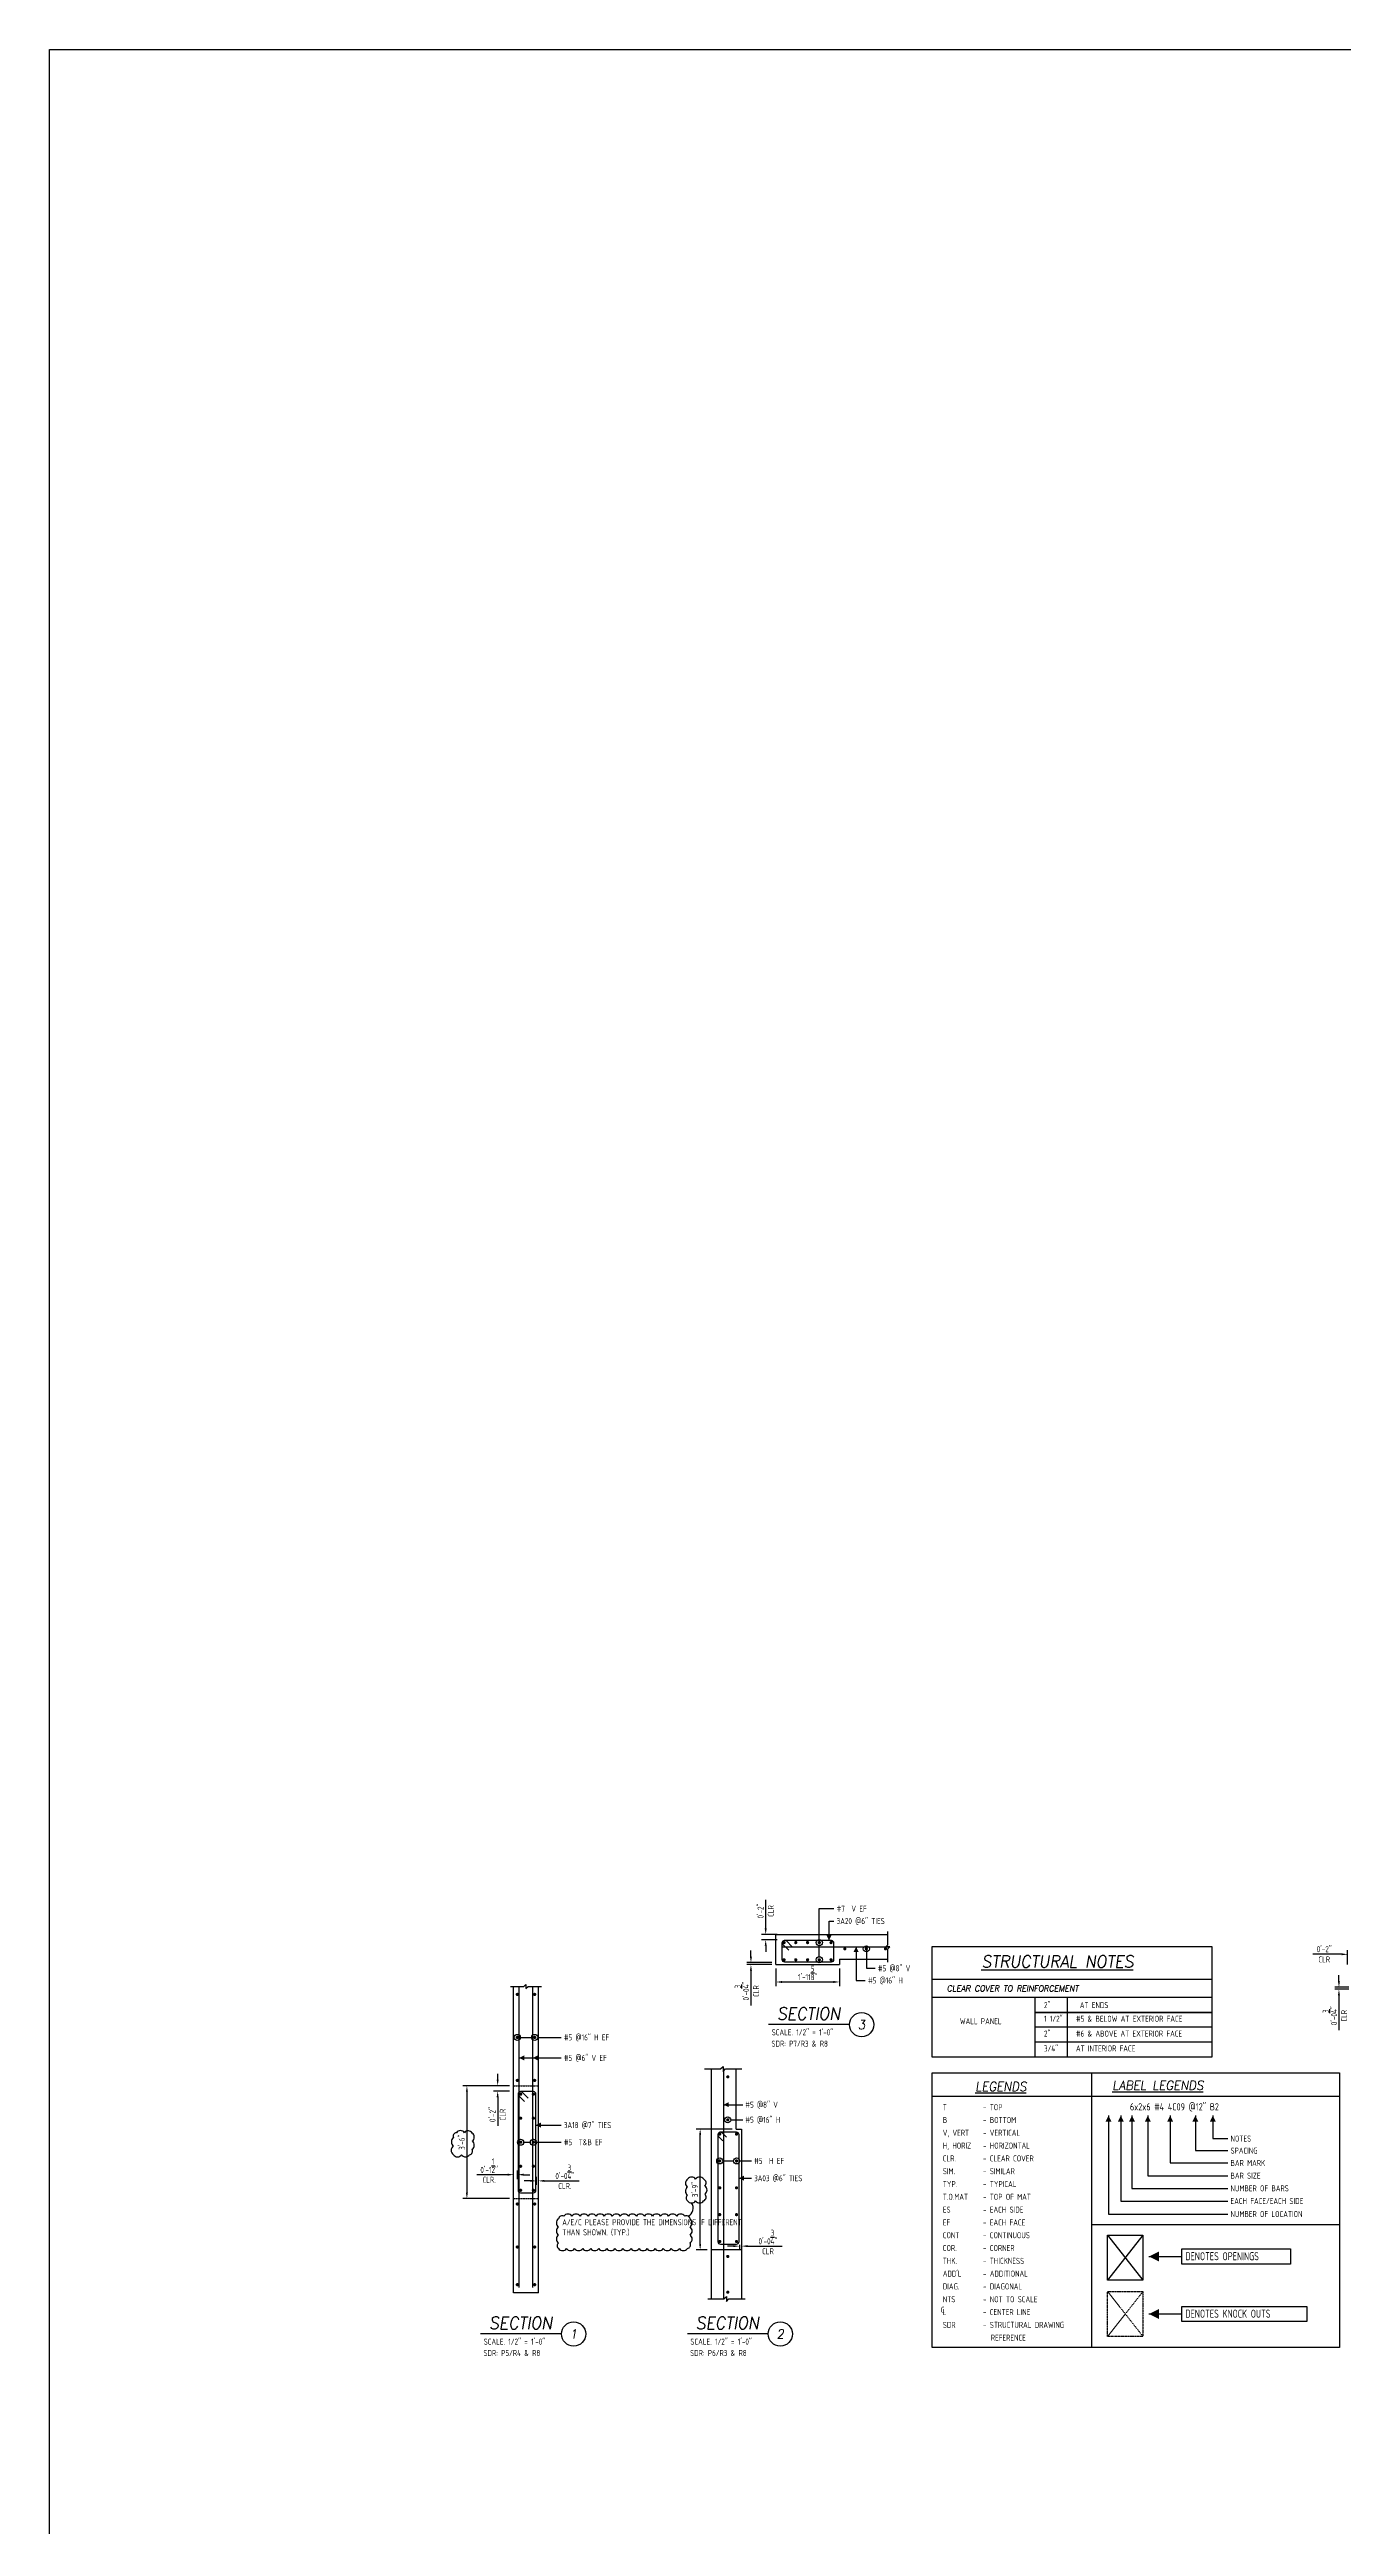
# Model space of a CAD drawing. Header units: inches. Extents: x -10781 to 50822, y -3854 to 38989.
# Drawn here: x -1828 to -1346, y 297 to 1219 of the extents above; entities that cross this region are included whole.
import ezdxf
from ezdxf.enums import TextEntityAlignment as Align

# ---------------------------------------------------------------- set-up
doc = ezdxf.new("R2010")
doc.units = ezdxf.units.IN
doc.header["$LTSCALE"] = 0.025
doc.header["$MEASUREMENT"] = 0
doc.linetypes.add('HIDDEN', pattern=[6, 3, -3])
doc.layers.get('0').update_dxf_attribs({"linetype": 'CONTINUOUS'})
doc.layers.get('Defpoints').update_dxf_attribs({"linetype": 'CONTINUOUS'})
for name, color, linetype in [('0-25', 7, 'CONTINUOUS'), ('0-25TEXT', 7, 'CONTINUOUS'), ('0-35', 3, 'CONTINUOUS'), ('0-35TEXT', 3, 'CONTINUOUS'), ('0-50', 10, 'CONTINUOUS'), ('5', 4, 'CONTINUOUS'), ('BAR-LBL', 2, 'CONTINUOUS'), ('DETAIL', 83, 'CONTINUOUS'), ('hidden', 7, 'HIDDEN'), ('REBARS', 4, 'CONTINUOUS')]:
    doc.layers.add(name, color=color, linetype=linetype)
doc.styles.add('AR', font='ARCHQUIK.shx', dxfattribs={"width": 0.8})
doc.styles.add('ROMANT', font='romant')
doc.dimstyles.new('CADS_DIM_48', dxfattribs={"dimscale": 48, "dimtxt": 0.09375, "dimasz": 0.09375, "dimexe": 0.0625, "dimexo": 0.0625, "dimgap": 0.09375, "dimtad": 0, "dimtih": 1, "dimtoh": 1, "dimzin": 1, "dimdsep": 46, "dimlunit": 4, "dimtxsty": 'AR', "dimblk": 'CLOSED', "dimcen": 0.1875, "dimadec": 0, "dimazin": 0, "dimtfac": 1, "dimtofl": 0, "dimtmove": 0, "dimatfit": 1, "dimldrblk": 'DOTBLANK', "dimfxl": 1, "dimtzin": 0, "dimarcsym": 0})

# ---------------------------------------------------------------- blocks, each defined once
blk = doc.blocks.new('*U672', base_point=(-1646.52, 421.29))
at = {"layer": 'REBARS', "color": 0}
blk.add_lwpolyline([(-1649.61, 456.71), (-1651.73, 458.83, 0.668179), (-1653.33, 458.16), (-1653.33, 422.41, 0.414213), (-1652.39, 421.48), (-1647.64, 421.48, 0.414214), (-1646.71, 422.41), (-1646.71, 458.16, 0.414213), (-1647.64, 459.1), (-1652.39, 459.1, 0.668179), (-1653.06, 457.5), (-1650.94, 455.38)], format="xyb", dxfattribs=at)
blk = doc.blocks.new('*D73')
at = {"layer": 'Defpoints', "color": 0, "transparency": 16777216}
for p in [(-1655.02, 428.21), (-1655.02, 425.1), (-1653.52, 425.1)]:
    blk.add_point(p, dxfattribs=at)
at = {"layer": 'DETAIL', "color": 0, "lineweight": -2, "transparency": 16777216}
for p, q in [((-1657.27, 428.21), (-1668.72, 428.21)), ((-1655.02, 426.6), (-1655.02, 429.71)), ((-1653.52, 426.6), (-1653.52, 429.71)), ((-1651.27, 428.21), (-1649.02, 428.21))]:
    blk.add_line(p, q, dxfattribs=at)
at = {"layer": 'DETAIL', "color": 0, "transparency": 16777216}
for points in [[(-1657.27, 428.59), (-1657.27, 427.84), (-1655.02, 428.21)], [(-1651.27, 428.59), (-1651.27, 427.84), (-1653.52, 428.21)]]:
    blk.add_solid(points, dxfattribs=at)
at = {"layer": 'DETAIL', "color": 0, "transparency": 16777216, "char_height": 2.25, "attachment_point": 5, "style": 'AR'}
for s, insert in [('0\'-1{\\H1.000000x;\\S1/2;}"', (-1664.12, 431.55)), ('CLR.', (-1664.12, 426.3))]:
    blk.add_mtext(s, dxfattribs=dict(at, insert=insert))
blk = doc.blocks.new('_DotBlank')
at = {"layer": '0-35', "color": 0, "lineweight": -2}
blk.add_line((-0.5, 0), (-1, 0), dxfattribs=at)
blk.add_circle((0, 0), 0.5, dxfattribs=at)
blk = doc.blocks.new('*D74')
at = {"layer": 'Defpoints', "color": 0, "transparency": 16777216}
for p in [(-1645.77, 425.9), (-1646.52, 422.9), (-1645.77, 422.9)]:
    blk.add_point(p, dxfattribs=at)
at = {"layer": 'DETAIL', "color": 0, "lineweight": -2, "transparency": 16777216}
for p, q in [((-1648.77, 425.9), (-1651.02, 425.9)), ((-1646.52, 424.4), (-1646.52, 427.4)), ((-1645.77, 424.4), (-1645.77, 427.4)), ((-1643.52, 425.9), (-1630.58, 425.9))]:
    blk.add_line(p, q, dxfattribs=at)
at = {"layer": 'DETAIL', "color": 0, "transparency": 16777216}
for points in [[(-1648.77, 426.27), (-1648.77, 425.52), (-1646.52, 425.9)], [(-1643.52, 426.27), (-1643.52, 425.52), (-1645.77, 425.9)]]:
    blk.add_solid(points, dxfattribs=at)
at = {"layer": 'DETAIL', "color": 0, "transparency": 16777216, "char_height": 2.25, "attachment_point": 5, "style": 'AR'}
for s, insert in [('0\'-0{\\H1.000000x;\\S3/4;}"', (-1635.93, 429.27)), ('CLR.', (-1635.93, 423.98))]:
    blk.add_mtext(s, dxfattribs=dict(at, insert=insert))
blk = doc.blocks.new('leadrblk')
blk.add_lwpolyline([(0, 0, 0, 1, 0), (1, 0, 1, 1, 0)], format="xyseb")
blk = doc.blocks.new('SECT1')
at = {"color": 7, "linetype": 'Continuous'}
blk.add_line((0.627, 0), (-0.627, 0), dxfattribs=at)
blk.add_circle((0.815, 0), 0.188, dxfattribs=at)
at = {"color": 7, "linetype": 'Continuous', "style": 'ROMANT', "oblique": 9, "width": 0.95}
blk.add_text('SECTION', height=0.1875, dxfattribs=at).set_placement((-0.006, 0.077), align=Align.CENTER)
blk.add_attdef('SECT1', text='', height=0.141, dxfattribs=at).set_placement((0.815, 0), align=Align.MIDDLE)
blk = doc.blocks.new('*U976', base_point=(-1570.88, 402.19))
at = {"layer": 'REBARS', "color": 0}
blk.add_lwpolyline([(-1575.75, 442.14), (-1577.34, 443.73, 0.668179), (-1578.94, 443.07), (-1578.94, 403.32, 0.414213), (-1578, 402.38), (-1572, 402.38, 0.414214), (-1571.06, 403.32), (-1571.06, 443.07, 0.414213), (-1572, 444.01), (-1578, 444.01, 0.668179), (-1578.66, 442.41), (-1577.07, 440.81)], format="xyb", dxfattribs=at)
blk = doc.blocks.new('*U979', base_point=(-1535.66, 507.12))
at = {"layer": 'REBARS', "color": 0}
blk.add_lwpolyline([(-1552.57, 511.71), (-1554.7, 513.83, -0.668178), (-1554.03, 515.43), (-1536.78, 515.43, -0.414214), (-1535.85, 514.5), (-1535.85, 508.25, -0.414213), (-1536.78, 507.31), (-1554.03, 507.31, -0.414214), (-1554.97, 508.25), (-1554.97, 514.5, -0.668179), (-1553.37, 515.16), (-1551.25, 513.04)], format="xyb", dxfattribs=at)
blk = doc.blocks.new('*D75')
at = {"layer": 'Defpoints', "color": 0, "transparency": 16777216}
for p in [(-1570.88, 403.62), (-1570.13, 403.62), (-1570.13, 401.62)]:
    blk.add_point(p, dxfattribs=at)
at = {"layer": 'DETAIL', "color": 0, "lineweight": -2, "transparency": 16777216}
for p, q in [((-1573.13, 401.62), (-1575.38, 401.62)), ((-1570.88, 402.12), (-1570.88, 400.12)), ((-1570.13, 402.12), (-1570.13, 400.12)), ((-1567.88, 401.62), (-1554.94, 401.62))]:
    blk.add_line(p, q, dxfattribs=at)
at = {"layer": 'DETAIL', "color": 0, "transparency": 16777216}
for points in [[(-1573.13, 402), (-1573.13, 401.25), (-1570.88, 401.62)], [(-1567.88, 402), (-1567.88, 401.25), (-1570.13, 401.62)]]:
    blk.add_solid(points, dxfattribs=at)
at = {"layer": 'DETAIL', "color": 0, "transparency": 16777216, "char_height": 2.25, "attachment_point": 5, "style": 'AR'}
for s, insert in [('0\'-0{\\H1.000000x;\\S3/4;}"', (-1560.28, 405)), ('CLR', (-1560.28, 399.71))]:
    blk.add_mtext(s, dxfattribs=dict(at, insert=insert))
blk = doc.blocks.new('*D76')
at = {"layer": 'Defpoints', "color": 0, "transparency": 16777216}
for p in [(-1561.14, 517.62), (-1555.31, 517.62), (-1555.31, 515.62)]:
    blk.add_point(p, dxfattribs=at)
at = {"layer": 'DETAIL', "color": 0, "lineweight": -2, "transparency": 16777216}
for p, q in [((-1561.14, 519.87), (-1561.14, 530.51)), ((-1556.81, 517.62), (-1562.64, 517.62)), ((-1556.81, 515.62), (-1562.64, 515.62)), ((-1561.14, 513.37), (-1561.14, 511.12))]:
    blk.add_line(p, q, dxfattribs=at)
at = {"layer": 'DETAIL', "color": 0, "transparency": 16777216}
for points in [[(-1561.51, 519.87), (-1560.76, 519.87), (-1561.14, 517.62)], [(-1561.51, 513.37), (-1560.76, 513.37), (-1561.14, 515.62)]]:
    blk.add_solid(points, dxfattribs=at)
at = {"layer": 'DETAIL', "color": 0, "transparency": 16777216, "char_height": 2.25, "attachment_point": 5, "rotation": 90, "style": 'AR'}
for s, insert in [('0\'-2"', (-1563.05, 526.32)), ('CLR', (-1559.22, 526.32))]:
    blk.add_mtext(s, dxfattribs=dict(at, insert=insert))
blk = doc.blocks.new('*D404')
at = {"layer": 'Defpoints', "color": 0, "transparency": 16777216}
for p in [(-1557.31, 506.37), (-1533.66, 506.37), (-1533.66, 499.91)]:
    blk.add_point(p, dxfattribs=at)
at = {"layer": 'DETAIL', "color": 0, "lineweight": -2, "transparency": 16777216}
for p, q in [((-1557.31, 504.87), (-1557.31, 498.41)), ((-1555.06, 499.91), (-1535.91, 499.91)), ((-1533.66, 504.87), (-1533.66, 498.41))]:
    blk.add_line(p, q, dxfattribs=at)
at = {"layer": 'DETAIL', "color": 0, "transparency": 16777216}
for points in [[(-1555.06, 500.28), (-1555.06, 499.53), (-1557.31, 499.91)], [(-1535.91, 500.28), (-1535.91, 499.53), (-1533.66, 499.91)]]:
    blk.add_solid(points, dxfattribs=at)
at = {"layer": 'DETAIL', "color": 0, "transparency": 16777216, "insert": (-1545.48, 503.28), "char_height": 2.25, "attachment_point": 5, "style": 'AR'}
blk.add_mtext('1\'-11{\\H1.000000x;\\S5/8;}"', dxfattribs=at)
blk = doc.blocks.new('*D405')
at = {"layer": 'Defpoints', "color": 0, "transparency": 16777216}
for p in [(-1557.31, 507.12), (-1566.63, 506.37), (-1557.31, 506.37)]:
    blk.add_point(p, dxfattribs=at)
at = {"layer": 'DETAIL', "color": 0, "lineweight": -2, "transparency": 16777216}
for p, q in [((-1558.81, 507.12), (-1568.13, 507.12)), ((-1566.63, 509.37), (-1566.63, 511.62)), ((-1558.81, 506.37), (-1568.13, 506.37)), ((-1566.63, 504.12), (-1566.63, 491.18))]:
    blk.add_line(p, q, dxfattribs=at)
at = {"layer": 'DETAIL', "color": 0, "transparency": 16777216}
for points in [[(-1567, 509.37), (-1566.25, 509.37), (-1566.63, 507.12)], [(-1567, 504.12), (-1566.25, 504.12), (-1566.63, 506.37)]]:
    blk.add_solid(points, dxfattribs=at)
at = {"layer": 'DETAIL', "color": 0, "transparency": 16777216, "char_height": 2.25, "attachment_point": 5, "rotation": 90, "style": 'AR'}
for s, insert in [('0\'-0{\\H1.000000x;\\S3/4;}"', (-1570, 496.53)), ('CLR', (-1564.71, 496.53))]:
    blk.add_mtext(s, dxfattribs=dict(at, insert=insert))
blk = doc.blocks.new('*D414')
at = {"layer": 'Defpoints', "color": 0, "transparency": 16777216}
for p in [(-1342.46, 497.95), (-1347.67, 497.2), (-1342.46, 497.2)]:
    blk.add_point(p, dxfattribs=at)
at = {"layer": 'DETAIL', "color": 0, "lineweight": -2, "transparency": 16777216}
for p, q in [((-1343.96, 497.95), (-1349.17, 497.95)), ((-1347.67, 500.2), (-1347.67, 502.45)), ((-1343.96, 497.2), (-1349.17, 497.2)), ((-1347.67, 494.95), (-1347.67, 482.01))]:
    blk.add_line(p, q, dxfattribs=at)
at = {"layer": 'DETAIL', "color": 0, "transparency": 16777216}
for points in [[(-1348.04, 500.2), (-1347.29, 500.2), (-1347.67, 497.95)], [(-1348.04, 494.95), (-1347.29, 494.95), (-1347.67, 497.2)]]:
    blk.add_solid(points, dxfattribs=at)
at = {"layer": 'DETAIL', "color": 0, "transparency": 16777216, "char_height": 2.25, "attachment_point": 5, "rotation": 90, "style": 'AR'}
for s, insert in [('0\'-0{\\H1.000000x;\\S3/4;}"', (-1351.04, 487.35)), ('CLR', (-1345.76, 487.35))]:
    blk.add_mtext(s, dxfattribs=dict(at, insert=insert))
blk = doc.blocks.new('*D415')
at = {"layer": 'Defpoints', "color": 0, "transparency": 16777216}
for p in [(-1344.46, 510.2), (-1344.46, 504.95), (-1342.46, 504.95)]:
    blk.add_point(p, dxfattribs=at)
at = {"layer": 'DETAIL', "color": 0, "lineweight": -2, "transparency": 16777216}
for p, q in [((-1346.71, 510.2), (-1357.35, 510.2)), ((-1344.46, 506.45), (-1344.46, 511.7)), ((-1342.46, 506.45), (-1342.46, 511.7)), ((-1340.21, 510.2), (-1337.96, 510.2))]:
    blk.add_line(p, q, dxfattribs=at)
at = {"layer": 'DETAIL', "color": 0, "transparency": 16777216}
for points in [[(-1346.71, 510.58), (-1346.71, 509.83), (-1344.46, 510.2)], [(-1340.21, 510.58), (-1340.21, 509.83), (-1342.46, 510.2)]]:
    blk.add_solid(points, dxfattribs=at)
at = {"layer": 'DETAIL', "color": 0, "transparency": 16777216, "char_height": 2.25, "attachment_point": 5, "style": 'AR'}
for s, insert in [('0\'-2"', (-1353.15, 512.12)), ('CLR', (-1353.15, 508.29))]:
    blk.add_mtext(s, dxfattribs=dict(at, insert=insert))
blk = doc.blocks.new('A$C2A293661')
at = {"layer": '0-35TEXT', "style": 'AR', "width": 0.8}
for s, p in [('C', (-0.72, 0.84)), ('L', (0, 0))]:
    blk.add_text(s, height=2.25, dxfattribs=at).set_placement(p)
blk = doc.blocks.new('*D651')
at = {"layer": 'Defpoints', "color": 0, "transparency": 16777216}
for p in [(-1655.02, 461.29), (-1660.94, 459.29), (-1655.02, 459.29)]:
    blk.add_point(p, dxfattribs=at)
at = {"layer": 'DETAIL', "color": 0, "lineweight": -2, "transparency": 16777216}
for p, q in [((-1656.52, 461.29), (-1662.44, 461.29)), ((-1660.94, 463.54), (-1660.94, 465.79)), ((-1656.52, 459.29), (-1662.44, 459.29)), ((-1660.94, 457.04), (-1660.94, 446.4))]:
    blk.add_line(p, q, dxfattribs=at)
at = {"layer": 'DETAIL', "color": 0, "transparency": 16777216}
for points in [[(-1661.32, 463.54), (-1660.57, 463.54), (-1660.94, 461.29)], [(-1661.32, 457.04), (-1660.57, 457.04), (-1660.94, 459.29)]]:
    blk.add_solid(points, dxfattribs=at)
at = {"layer": 'DETAIL', "color": 0, "transparency": 16777216, "char_height": 2.25, "attachment_point": 5, "rotation": 90, "style": 'AR'}
for s, insert in [('0\'-2"', (-1662.86, 450.59)), ('CLR', (-1659.03, 450.59))]:
    blk.add_mtext(s, dxfattribs=dict(at, insert=insert))
blk = doc.blocks.new('*D977')
at = {"layer": 'Defpoints', "color": 0, "transparency": 16777216}
for p in [(-1585.53, 445.19), (-1572.13, 445.19), (-1581.38, 400.19)]:
    blk.add_point(p, dxfattribs=at)
at = {"layer": 'DETAIL', "color": 0, "lineweight": -2, "transparency": 16777216}
for p, q in [((-1573.63, 445.19), (-1587.03, 445.19)), ((-1585.53, 402.44), (-1585.53, 442.94)), ((-1582.88, 400.19), (-1587.03, 400.19))]:
    blk.add_line(p, q, dxfattribs=at)
at = {"layer": 'DETAIL', "color": 0, "transparency": 16777216}
for points in [[(-1585.91, 442.94), (-1585.16, 442.94), (-1585.53, 445.19)], [(-1585.91, 402.44), (-1585.16, 402.44), (-1585.53, 400.19)]]:
    blk.add_solid(points, dxfattribs=at)
at = {"layer": 'DETAIL', "color": 0, "transparency": 16777216, "insert": (-1587.45, 422.69), "char_height": 2.25, "attachment_point": 5, "rotation": 90, "style": 'AR'}
blk.add_mtext('3\'-9"', dxfattribs=at)
blk = doc.blocks.new('*D978')
at = {"layer": 'Defpoints', "color": 0, "transparency": 16777216}
for p in [(-1655.02, 461.29), (-1672.4, 419.29), (-1655.02, 419.29)]:
    blk.add_point(p, dxfattribs=at)
at = {"layer": 'DETAIL', "color": 0, "lineweight": -2, "transparency": 16777216}
for p, q in [((-1656.52, 461.29), (-1673.9, 461.29)), ((-1672.4, 459.04), (-1672.4, 421.54)), ((-1656.52, 419.29), (-1673.9, 419.29))]:
    blk.add_line(p, q, dxfattribs=at)
at = {"layer": 'DETAIL', "color": 0, "transparency": 16777216}
for points in [[(-1672.77, 459.04), (-1672.02, 459.04), (-1672.4, 461.29)], [(-1672.77, 421.54), (-1672.02, 421.54), (-1672.4, 419.29)]]:
    blk.add_solid(points, dxfattribs=at)
at = {"layer": 'DETAIL', "color": 0, "transparency": 16777216, "insert": (-1674.31, 440.29), "char_height": 2.25, "attachment_point": 5, "rotation": 90, "style": 'AR'}
blk.add_mtext('3\'-6"', dxfattribs=at)

msp = doc.modelspace()

# ---------------------------------------------------------------- linework, layer by layer
at = {"layer": '0-25'}
for points in [[(-1420.68279, 405.71958), (-1433.82167, 388.92323)], [(-1433.82167, 405.71958), (-1420.68279, 388.92323)]]:
    msp.add_lwpolyline(points, dxfattribs=at)
at = {"layer": '0-25TEXT'}
for points in [[(-1537.55954, 515.43361), (-1537.55954, 522.58821), (-1535.71405, 522.58821)], [(-1527.49238, 512.9961), (-1527.49239, 500.47687), (-1524.03502, 500.47687)], [(-1652.50283, 479.28841), (-1648.28605, 479.28841)], [(-1646.03605, 479.28841), (-1637.30636, 479.28841)], [(-1652.93062, 471.64559), (-1637.30636, 471.64559)], [(-1576.75022, 454.25102), (-1569.69405, 454.25102)], [(-1646.70693, 446.66032), (-1637.30636, 446.66032)], [(-1433.46129, 450.17441), (-1433.46129, 413.56547), (-1389.03726, 413.56547)], [(-1428.91068, 450.17441), (-1428.91068, 418.40345), (-1389.03726, 418.40345)], [(-1424.74727, 450.17441), (-1424.74727, 423.12216), (-1389.03726, 423.12216)], [(-1418.84114, 450.17441), (-1418.84114, 427.84086), (-1389.03726, 427.84086)], [(-1410.51431, 450.17441), (-1410.51431, 432.55957), (-1389.03726, 432.55957)], [(-1401.12253, 450.17441), (-1401.12253, 437.15904), (-1389.03726, 437.15904)], [(-1394.63546, 450.17441), (-1394.63546, 441.63924), (-1389.03726, 441.63924)], [(-1651.26943, 440.28841), (-1648.76943, 440.28841)], [(-1646.51943, 440.28841), (-1637.30636, 440.28841)], [(-1571.06271, 426.89617), (-1566.43541, 426.89617)], [(-1418.42391, 397.74725), (-1406.12332, 397.74725)], [(-1418.42391, 376.37032), (-1406.12332, 376.37032)], [(-1418.42391, 376.37032), (-1406.12332, 376.37032)]]:
    msp.add_lwpolyline(points, dxfattribs=at)
at = {"layer": '0-35', "color": 0, "lineweight": -2}
for p, q in [((-1541.1655, 515.6948), (-1541.1655, 527.28072)), ((-1541.1655, 527.28072), (-1535.71405, 527.28072)), ((-1541.1655, 509.29742), (-1541.1655, 513.4448)), ((-1574.13385, 448.61199), (-1569.69405, 448.61199)), ((-1577.1252, 433.32459), (-1573.12521, 433.32459)), ((-1570.87521, 433.32459), (-1566.43541, 433.32459))]:
    msp.add_line(p, q, dxfattribs=at)
at = {"layer": '0-35'}
for p, q in [((-1557.31141, 506.37111), (-1557.31141, 517.62111)), ((-1557.31141, 517.62111), (-1515.65829, 517.62111)), ((-1533.65829, 508.37111), (-1533.65829, 506.37111)), ((-1533.65829, 508.37111), (-1515.65829, 508.37111)), ((-1655.01944, 384.28841), (-1655.01944, 498.25588)), ((-1645.76944, 384.28841), (-1645.76944, 498.25588)), ((-1557.31141, 506.37111), (-1533.65829, 506.37111)), ((-1581.37522, 381.97664), (-1581.37522, 467.57945)), ((-1572.12522, 445.19334), (-1572.12522, 467.57945)), ((-1572.12522, 445.19334), (-1570.12522, 445.19334)), ((-1570.12522, 445.19334), (-1570.12522, 381.97664)), ((-1570.12522, 400.19334), (-1581.37522, 400.19334)), ((-1645.76944, 384.28841), (-1655.01944, 384.28841))]:
    msp.add_line(p, q, dxfattribs=at)
for points in [[(-1515.65829, 507.28098), (-1515.65829, 512.22527), (-1514.88746, 512.99611), (-1516.42912, 512.99611), (-1515.65829, 513.76694), (-1515.65829, 518.71123)], [(-1656.10956, 498.25588), (-1651.16527, 498.25588), (-1650.39444, 499.02671), (-1650.39444, 497.48504), (-1649.62361, 498.25588), (-1644.67931, 498.25588)], [(-1583.95389, 467.57945), (-1577.94057, 467.57945), (-1577.00307, 468.51695), (-1577.00307, 466.64195), (-1576.06557, 467.57945), (-1570.05224, 467.57945)], [(-1582.70105, 381.97664), (-1576.68772, 381.97664), (-1575.75022, 382.91414), (-1575.75022, 381.03914), (-1574.81272, 381.97664), (-1568.7994, 381.97664)]]:
    msp.add_lwpolyline(points, dxfattribs=at)
at = {"layer": '0-35', "color": 1, "elevation": 0}
for points in [[(-1499.15557, 471.98807), (-1499.15557, 513.17157), (-1395.03814, 513.17157), (-1395.03814, 471.98807)], [(-1460.89159, 488.5651), (-1395.03814, 488.5651)], [(-1395.03814, 488.5651), (-1460.89159, 488.5651)], [(-1395.03814, 483.03943), (-1460.89159, 483.03943)], [(-1395.03814, 471.98807), (-1499.15557, 471.98807)], [(-1395.03814, 477.51375), (-1460.89159, 477.51375)]]:
    msp.add_lwpolyline(points, dxfattribs=at)
at = {"layer": '0-35', "elevation": 0}
msp.add_lwpolyline([(-1433.82167, 405.71958), (-1420.68279, 405.71958), (-1420.68279, 388.92323), (-1433.82167, 388.92323)], close=True, dxfattribs=at)
at = {"layer": '0-35', "color": 0, "lineweight": -2}
for centre in [(-1541.1655, 508.17242), (-1541.16549, 514.5698), (-1653.62783, 479.28841), (-1647.16105, 479.28841), (-1575.25885, 448.61199), (-1652.39443, 440.28841), (-1647.64443, 440.28841), (-1578.2502, 433.32459), (-1572.00021, 433.32459)]:
    msp.add_circle(centre, 1.125, dxfattribs=at)
at = {"layer": '0-50'}
for p, q in [((-1395.03814, 500.87117, 0), (-1499.15557, 500.87117, 0)), ((-1395.03814, 494.09078, 0), (-1499.15557, 494.09078, 0)), ((-1460.89159, 494.09078, 0), (-1460.89159, 471.98807, 0)), ((-1448.8409, 494.09078, 0), (-1448.8409, 471.98807, 0)), ((-1439.83581, 466.12321, 0), (-1439.83581, 363.96491, 0)), ((-1347.49024, 457.33174, 0), (-1499.15557, 457.33174, 0)), ((-1347.49024, 409.5194, 0), (-1439.83581, 409.5194, 0)), ((-1347.49024, 363.96491, 0), (-1499.15557, 363.96491, 0))]:
    msp.add_line(p, q, dxfattribs=at)
at = {"layer": '0-50', "elevation": 0}
for points in [[(-1499.15557, 363.96491), (-1499.15557, 466.12321), (-1347.49024, 466.12321), (-1347.49024, 363.96491)], [(-1406.12332, 400.58407), (-1365.72864, 400.58407), (-1365.72864, 394.91043), (-1406.12332, 394.91043)], [(-1406.12332, 379.20715), (-1359.63217, 379.20715), (-1359.63217, 373.5335), (-1406.12332, 373.5335)]]:
    msp.add_lwpolyline(points, close=True, dxfattribs=at)
at = {"layer": '5', "const_width": 0.6}
for points in [[(-1554.60509, 508.17242, 1), (-1554.00509, 508.17242, 1)], [(-1554.60508, 514.5698, -1), (-1554.00508, 514.5698, -1)], [(-1550.22523, 508.17242, 1), (-1549.62523, 508.17242, 1)], [(-1550.22522, 514.5698, -1), (-1549.62522, 514.5698, -1)], [(-1545.84536, 514.5698, -1), (-1545.24536, 514.5698, -1)], [(-1545.84536, 508.17242, 1), (-1545.24536, 508.17242, 1)], [(-1541.4655, 508.17242, 1), (-1540.8655, 508.17242, 1)], [(-1541.46549, 514.5698, -1), (-1540.86549, 514.5698, -1)], [(-1537.08563, 514.5698, -1), (-1536.48563, 514.5698, -1)], [(-1537.08563, 508.17242, 1), (-1536.48563, 508.17242, 1)], [(-1531.95829, 512.24213, -1), (-1531.35829, 512.24213, -1)], [(-1523.95829, 512.24213, -1), (-1523.35829, 512.24213, -1)], [(-1516.80093, 512.24213, -1), (-1516.20093, 512.24213, -1)], [(-1653.32783, 495.28841, -1), (-1653.92783, 495.28841, -1)], [(-1647.46105, 495.28841, 1), (-1646.86105, 495.28841, 1)], [(-1653.32783, 479.28841, -1), (-1653.92783, 479.28841, -1)], [(-1647.46105, 479.28841, 1), (-1646.86105, 479.28841, 1)], [(-1653.32783, 463.28841, -1), (-1653.92783, 463.28841, -1)], [(-1647.46105, 463.28841, 1), (-1646.86105, 463.28841, 1)], [(-1574.95885, 464.61199, -1), (-1575.55885, 464.61199, -1)], [(-1652.69442, 458.16341, 1), (-1652.09442, 458.16341, 1)], [(-1647.34442, 458.16341, -1), (-1647.94442, 458.16341, -1)], [(-1652.69443, 449.22591, 1), (-1652.09443, 449.22591, 1)], [(-1647.34443, 449.22591, -1), (-1647.94443, 449.22591, -1)], [(-1578.5502, 443.31834, 1), (-1577.9502, 443.31834, 1)], [(-1574.95885, 448.61199, -1), (-1575.55885, 448.61199, -1)], [(-1571.70021, 443.31834, -1), (-1572.30021, 443.31834, -1)], [(-1652.69443, 440.28841, 1), (-1652.09443, 440.28841, 1)], [(-1647.34443, 440.28841, -1), (-1647.94443, 440.28841, -1)], [(-1578.5502, 433.32459, 1), (-1577.9502, 433.32459, 1)], [(-1571.70021, 433.32459, -1), (-1572.30021, 433.32459, -1)], [(-1652.69443, 431.35091, 1), (-1652.09443, 431.35091, 1)], [(-1647.34443, 431.35091, -1), (-1647.94443, 431.35091, -1)], [(-1653.32784, 417.28841, -1), (-1653.92784, 417.28841, -1)], [(-1652.69444, 422.41341, 1), (-1652.09444, 422.41341, 1)], [(-1647.34444, 422.41341, -1), (-1647.94444, 422.41341, -1)], [(-1647.46104, 417.28841, 1), (-1646.86104, 417.28841, 1)], [(-1578.5502, 423.33084, 1), (-1577.9502, 423.33084, 1)], [(-1571.70021, 423.33084, -1), (-1572.30021, 423.33084, -1)], [(-1578.5502, 413.33709, 1), (-1577.9502, 413.33709, 1)], [(-1571.70021, 413.33709, -1), (-1572.30021, 413.33709, -1)], [(-1653.32784, 401.28841, -1), (-1653.92784, 401.28841, -1)], [(-1647.46104, 401.28841, 1), (-1646.86104, 401.28841, 1)], [(-1578.5502, 403.34335, 1), (-1577.9502, 403.34335, 1)], [(-1574.95885, 397.7747, 1), (-1575.55885, 397.7747, 1)], [(-1571.70021, 403.34335, -1), (-1572.30021, 403.34335, -1)], [(-1653.32784, 387.28841, -1), (-1653.92784, 387.28841, -1)], [(-1647.46104, 387.28841, 1), (-1646.86104, 387.28841, 1)], [(-1574.95885, 384.49092, 1), (-1575.55885, 384.49092, 1)]]:
    msp.add_lwpolyline(points, format="xyb", close=True, dxfattribs=at)
at = {"layer": 'BAR-LBL'}
msp.add_lwpolyline([(-1827.83028, 1218.9583), (2524.72777, 1218.9583), (2524.72777, -1266.46422), (-1827.83028, -1266.46422)], close=True, dxfattribs=at)
at = {"layer": 'DETAIL'}
for points in [[(-1677.40328, 435.63093, 0.52056705), (-1674.40328, 435.63093, 0.52056705), (-1671.40328, 435.63093, 0.52056705), (-1670.45055, 437.6782, 0.52056705), (-1670.45055, 440.6782, 0.52056705), (-1670.45055, 443.6782, 0.52056705), (-1673.30143, 443.82732, 0.52056705), (-1676.30143, 443.82732, 0.52056705), (-1677.40328, 441.92917, 0.52056705), (-1677.40328, 438.92917, 0.52056705)], [(-1590.23771, 418.46614, 0.52056705), (-1587.23771, 418.46614, 0.52056705), (-1584.23771, 418.46614, 0.52056705), (-1583.7621, 420.99053, 0.52056705), (-1583.7621, 423.99053, 0.52056705), (-1584.21825, 426.53438, 0.52056705), (-1587.21825, 426.53438, 0.52056705), (-1590.21825, 426.53438, 0.52056705), (-1590.23771, 423.55384, 0.52056705), (-1590.23771, 420.55384, 0.52056705)], [(-1638.2874, 400.72899, 0.52056705), (-1635.2874, 400.72899, 0.52056705), (-1632.2874, 400.72899, 0.52056705), (-1629.2874, 400.72899, 0.52056705), (-1626.2874, 400.72899, 0.52056705), (-1623.2874, 400.72899, 0.52056705), (-1620.2874, 400.72899, 0.52056705), (-1617.2874, 400.72899, 0.52056705), (-1614.2874, 400.72899, 0.52056705), (-1611.2874, 400.72899, 0.52056705), (-1608.2874, 400.72899, 0.52056705), (-1605.2874, 400.72899, 0.52056705), (-1602.2874, 400.72899, 0.52056705), (-1599.2874, 400.72899, 0.52056705), (-1596.2874, 400.72899, 0.52056705), (-1593.2874, 400.72899, 0.52056705), (-1590.2874, 400.72899, 0.52056705), (-1589.30081, 402.7424, 0.52056705), (-1589.30081, 405.7424, 0.52056705), (-1589.30081, 408.7424, 0.52056705), (-1589.30081, 411.7424, 0.52056705), (-1591.28143, 412.76177, 0.52056705), (-1594.28143, 412.76177, 0.52056705), (-1597.28143, 412.76177, 0.52056705), (-1600.28143, 412.76177, 0.52056705), (-1603.28143, 412.76177, 0.52056705), (-1606.28143, 412.76177, 0.52056705), (-1609.28143, 412.76177, 0.52056705), (-1612.28143, 412.76177, 0.52056705), (-1615.28143, 412.76177, 0.52056705), (-1618.28143, 412.76177, 0.52056705), (-1621.28143, 412.76177, 0.52056705), (-1624.28143, 412.76177, 0.52056705), (-1627.28143, 412.76177, 0.52056705), (-1630.28143, 412.76177, 0.52056705), (-1633.28143, 412.76177, 0.52056705), (-1636.28143, 412.76177, 0.52056705), (-1638.2874, 411.76774, 0.52056705), (-1638.2874, 408.76774, 0.52056705), (-1638.2874, 405.76774, 0.52056705), (-1638.2874, 402.76774, 0.52056705)]]:
    msp.add_lwpolyline(points, format="xyb", close=True, dxfattribs=at)
msp.add_arc((-1591.34794, 415.71408), 3.22951, 294.16680742, 37.63360559, dxfattribs=at)
at = {"layer": 'hidden'}
for p, q in [((-1655.01944, 461.28841), (-1645.76944, 461.28841)), ((-1655.01944, 419.28841), (-1645.76944, 419.28841))]:
    msp.add_line(p, q, dxfattribs=at)
at = {"layer": 'hidden', "elevation": 0}
msp.add_lwpolyline([(-1433.82167, 384.76849), (-1420.68279, 384.76849), (-1420.68279, 367.97215), (-1433.82167, 367.97215)], close=True, dxfattribs=at)
at = {"layer": 'hidden'}
for points in [[(-1420.68279, 384.76849), (-1433.82167, 367.97215)], [(-1433.82167, 384.76849), (-1420.68279, 367.97215)]]:
    msp.add_lwpolyline(points, dxfattribs=at)
at = {"layer": 'REBARS'}
for points in [[(-1555.31141, 512.99609), (-1514.88746, 512.9961)], [(-1652.93065, 386.28841), (-1652.93061, 498.25588)], [(-1647.85823, 386.28841), (-1647.85826, 498.25588)], [(-1576.75025, 381.97664), (-1576.75022, 467.57945)]]:
    msp.add_lwpolyline(points, dxfattribs=at)

# ---------------------------------------------------------------- block references
at = {"layer": '0-25TEXT'}
for p, xscale, yscale, rotation in [((-1537.55954, 515.43361), -1.874645669291339, 0.7502362204724409, 269.9999953942965), ((-1527.49238, 512.9961), 1.874645669291339, 0.7502362204724411, 269.9999049903157)]:
    msp.add_blockref('leadrblk', p, dxfattribs=dict(at, xscale=xscale, yscale=yscale, rotation=rotation))
at = {"layer": '0-25TEXT', "xscale": 24, "yscale": 24, "zscale": 24}
for p, values in [((-1544.98895, 484.03226), {'SECT1': '3'}), ((-1652.23082, 368.93136), {'SECT1': '1'}), ((-1575.26655, 368.93136), {'SECT1': '2'})]:
    msp.add_blockref('SECT1', p, dxfattribs=at).add_auto_attribs(values)
at = {"layer": '0-25TEXT', "xscale": 1.874645669291339, "yscale": 0.7502362204724409}
for p in [(-1652.93062, 471.64559), (-1647.85825, 471.64559), (-1576.75022, 454.25102), (-1646.70693, 446.66032), (-1571.06271, 426.89617)]:
    msp.add_blockref('leadrblk', p, dxfattribs=at)
at = {"layer": '0-25TEXT', "xscale": 2.249574803150615, "yscale": 0.9002834645671101, "zscale": 1.2, "rotation": 270.0000046056895}
for p in [(-1433.46129, 450.17441, 0), (-1428.91068, 450.17441, 0), (-1424.74727, 450.17441, 0), (-1418.84114, 450.17441, 0), (-1410.51431, 450.17441, 0), (-1401.12253, 450.17441, 0), (-1394.63546, 450.17441, 0)]:
    msp.add_blockref('leadrblk', p, dxfattribs=at)
at = {"layer": '0-25TEXT', "xscale": 3.749291338582678, "yscale": 1.500472440944882, "zscale": 0.5}
for p in [(-1418.42391, 397.74725, 0), (-1418.42391, 376.37032, 0)]:
    msp.add_blockref('leadrblk', p, dxfattribs=at)
at = {"layer": '0-35'}
msp.add_blockref('A$C2A293661', (-1495.18542, 375.96626, 0), dxfattribs=at)
at = {"layer": 'REBARS', "color": 4}
for name, p in [('*U979', (-1535.65824, 507.12111)), ('*U672', (-1646.51944, 421.28841)), ('*U976', (-1570.87522, 402.19334))]:
    msp.add_blockref(name, p, dxfattribs=at)

# ---------------------------------------------------------------- texts
at = {"linetype": 'Continuous', "style": 'ROMANT', "oblique": 9, "width": 0.95}
for s, height, p in [('%%USTRUCTURAL NOTES', 4.5, (-1452.44338, 505.27359, 0)), ('%%ULEGENDS', 3.375, (-1473.53781, 459.33521, 0)), ('%%ULABEL LEGENDS', 3.375, (-1415.05806, 459.73973, 0))]:
    msp.add_text(s, height=height, dxfattribs=at).set_placement(p, align=Align.CENTER)
msp.add_text('CLEAR COVER TO REINFORCEMENT', height=2.25, dxfattribs=at).set_placement((-1493.66818, 496.38665, 0))
at = {"layer": '0-25TEXT', "style": 'AR', "width": 0.8}
for s, height, p in [('#7  V EF', 2.249764, (-1534.71415, 526.07826)), ('3A20 @6" TIES', 2.2497638, (-1534.71415, 521.46333)), ('#5 @8" V', 2.249764, (-1519.38529, 503.869)), ('#5 @16" H EF', 2.2497638, (-1636.30647, 478.16353)), ('#5 @6" V EF', 2.2497638, (-1636.30647, 470.52071)), ('#5 @8" V', 2.249764, (-1568.69415, 453.12614)), ('3A18 @7" TIES', 2.2497638, (-1636.30647, 445.53544)), ('#5 @16" H', 2.249764, (-1568.69415, 447.4871)), ('#5  T&B EF', 2.249764, (-1636.30647, 439.16353)), ('#5  H EF', 2.249764, (-1565.43552, 432.19971)), ('3A03 @6" TIES', 2.2497638, (-1565.43552, 425.77129))]:
    msp.add_text(s, height=height, dxfattribs=at).set_placement(p)
msp.add_text('#5 @16" H', height=2.249764, rotation=359.99990038, dxfattribs=at).set_placement((-1523.03513, 499.35198))
at = {"layer": '0-35TEXT', "style": 'AR', "width": 0.8}
for s, height, p in [('2"', 2.25, (-1457.50179, 490.19626, 0)), ('AT ENDS', 2.25, (-1444.15426, 490.19626, 0)), ('SCALE. 1/2" = 1\'-0"', 2.2499437, (-1558.89733, 480.05349)), ('WALL PANEL', 2.25, (-1488.82413, 484.20509, 0)), ('1 1/2"', 2.25, (-1457.50179, 485.10897, 0)), ('2"', 2.25, (-1457.50179, 479.58329, 0)), ('#5 & BELOW AT EXTERIOR FACE  ', 2.25, (-1445.60532, 485.10897, 0)), ('#6 & ABOVE AT EXTERIOR FACE   ', 2.25, (-1445.60532, 479.58329, 0)), ('SDR: P7/R3 & R8', 2.2499437, (-1558.99413, 475.84542)), ('3/4"', 2.25, (-1457.50179, 474.05761, 0)), ('AT INTERIOR FACE   ', 2.25, (-1445.60532, 474.05761, 0)), ('T', 2.25, (-1495.18542, 452.19474, 0)), ('- TOP', 2.25, (-1480.20722, 452.19474, 0)), ('V, VERT', 2.25, (-1495.18542, 442.66618, 0)), ('B', 2.25, (-1495.18542, 447.43046, 0)), ('- BOTTOM', 2.25, (-1480.20722, 447.43046, 0)), ('- VERTICAL', 2.25, (-1480.20722, 442.66618, 0)), ('NOTES', 2.25, (-1388.03726, 440.51424, 0)), ('H, HORIZ', 2.25, (-1495.18542, 437.9019, 0)), ('CLR.', 2.25, (-1495.18542, 433.13762, 0)), ('- HORIZONTAL', 2.25, (-1480.20722, 437.9019, 0)), ('- CLEAR COVER', 2.25, (-1480.20722, 433.13762, 0)), ('SPACING', 2.25, (-1388.03726, 436.03404, 0)), ('BAR MARK', 2.25, (-1388.03726, 431.43457, 0)), ('SIM.', 2.25, (-1495.18542, 428.37334, 0)), ('TYP.', 2.25, (-1495.18542, 423.60906, 0)), ('- SIMILAR', 2.25, (-1480.20722, 428.37334, 0)), ('- TYPICAL', 2.25, (-1480.20722, 423.60906, 0)), ('BAR SIZE', 2.25, (-1388.03726, 426.71586, 0)), ('NUMBER OF BARS', 2.25, (-1388.03726, 421.99716, 0)), ('T.O.MAT', 2.25, (-1495.18542, 418.84478, 0)), ('ES', 2.25, (-1495.18542, 414.0805, 0)), ('- TOP OF MAT', 2.25, (-1480.20722, 418.84478, 0)), ('- EACH SIDE', 2.25, (-1480.20722, 414.0805, 0)), ('EACH FACE/EACH SIDE', 2.25, (-1388.03726, 417.27845, 0)), ('EF', 2.25, (-1495.18542, 409.31622, 0)), ('CONT', 2.25, (-1495.18542, 404.55194, 0)), ('- EACH FACE', 2.25, (-1480.20722, 409.31622, 0)), ('- CONTINUOUS', 2.25, (-1480.20722, 404.55194, 0)), ('NUMBER OF LOCATION', 2.25, (-1388.03726, 412.44047, 0)), ('THK.', 2.25, (-1495.18542, 395.02338, 0)), ('COR.', 2.25, (-1495.18542, 399.78766, 0)), ('- CORNER', 2.25, (-1480.20722, 399.78766, 0)), ('- THICKNESS', 2.25, (-1480.20722, 395.02338, 0)), ('DENOTES OPENINGS', 3, (-1404.8376, 396.36842, 0)), ("ADD'L", 2.25, (-1495.18542, 390.2591, 0)), ('DIAG.', 2.25, (-1495.18542, 385.49482, 0)), ('- ADDITIONAL', 2.25, (-1480.20722, 390.2591, 0)), ('- DIAGONAL', 2.25, (-1480.20722, 385.49482, 0)), ('NTS', 2.25, (-1495.18542, 380.73054, 0)), ('- NOT TO SCALE', 2.25, (-1480.20722, 380.73054, 0)), ('- CENTER LINE', 2.25, (-1480.20722, 375.96626, 0)), ('DENOTES KNOCK OUTS', 3, (-1404.8376, 374.99149, 0)), ('SDR', 2.25, (-1495.18542, 371.20198, 0)), ('- STRUCTURAL DRAWING', 2.25, (-1480.20722, 371.20198, 0)), ('REFERENCE', 2.25, (-1477.31786, 366.4377, 0)), ('SDR: P5/R4 & R8', 2.2499437, (-1666.236, 360.74452)), ('SCALE. 1/2" = 1\'-0"', 2.2499437, (-1666.1392, 364.95259)), ('SDR: P6/R3 & R8', 2.2499437, (-1589.27172, 360.74452)), ('SCALE. 1/2" = 1\'-0"', 2.2499437, (-1589.17493, 364.95259))]:
    msp.add_text(s, height=height, dxfattribs=at).set_placement(p)
msp.add_text('6x2x6 #4 4C09 @12" B2', height=2.7, dxfattribs=at).set_placement((-1392.36449, 452.09588, 0), align=Align.RIGHT)
at = {"layer": 'DETAIL', "insert": (-1636.89634, 411.64995), "char_height": 2.25, "width": 56.2547417, "attachment_point": 1, "style": 'AR'}
msp.add_mtext('A/E/C PLEASE PROVIDE THE DIMENSIONS IF DIFFERENT THAN SHOWN. (TYP.)', dxfattribs=at)

# ---------------------------------------------------------------- dimensions: what is measured, and where the dimension line sits
at = {"layer": 'DETAIL'}
for base, p1, p2, angle, picture, middle in [((-1561.13796, 517.62111), (-1555.31141, 515.62111), (-1555.31141, 517.62111), 270, '*D76', (-1561.13796, 526.31593)), ((-1566.62599, 506.37111), (-1557.31141, 507.12111), (-1557.31141, 506.37111), 90, '*D405', (-1566.62599, 496.528)), ((-1347.66909, 497.1979), (-1342.45752, 497.9479), (-1342.45752, 497.1979), 90, '*D414', (-1347.66909, 487.3548)), ((-1660.94304, 459.28841), (-1655.01944, 461.28841), (-1655.01944, 459.28841), 90, '*D651', (-1660.94304, 450.59358))]:
    dim = msp.add_linear_dim(base=base, p1=p1, p2=p2, angle=angle, text='<>\\XCLR', dimstyle='CADS_DIM_48', override={"dimscale": 24, "dimgap": 0.03125, "dimtad": 1, "dimtih": 0, "dimtoh": 0, "dimdec": 4, "dimtdec": 4}, dxfattribs=at)
    dim.commit()
    dim.dimension.update_dxf_attribs({"geometry": picture, "text_midpoint": middle})
for base, p1, p2, text, picture, middle in [((-1344.45752, 510.20481), (-1342.45752, 504.9479), (-1344.45752, 504.9479), '<>\\XCLR', '*D415', (-1353.15234, 510.20481)), ((-1655.01944, 428.21034), (-1653.51944, 425.10328), (-1655.01944, 425.10328), '<>\\XCLR.', '*D73', (-1664.11771, 428.21034)), ((-1645.76944, 425.8953), (-1646.51944, 422.8977), (-1645.76944, 422.8977), '<>\\XCLR.', '*D74', (-1635.92633, 425.8953)), ((-1570.12522, 401.62439), (-1570.87522, 403.62439), (-1570.12522, 403.62439), '<>\\XCLR', '*D75', (-1560.28212, 401.62439))]:
    dim = msp.add_linear_dim(base=base, p1=p1, p2=p2, text=text, dimstyle='CADS_DIM_48', override={"dimscale": 24, "dimgap": 0.03125, "dimtad": 1, "dimtih": 0, "dimtoh": 0, "dimdec": 4, "dimtdec": 4}, dxfattribs=at)
    dim.commit()
    dim.dimension.update_dxf_attribs({"geometry": picture, "text_midpoint": middle})
dim = msp.add_linear_dim(base=(-1533.65829, 499.90715), p1=(-1557.31141, 506.37111), p2=(-1533.65829, 506.37111), dimstyle='CADS_DIM_48', override={"dimscale": 24, "dimgap": 0.03125, "dimtad": 1, "dimtih": 0, "dimtoh": 0, "dimdec": 4, "dimtdec": 4}, dxfattribs=at)
dim.commit()
dim.dimension.update_dxf_attribs({"geometry": '*D404', "text_midpoint": (-1545.48485, 503.28215)})
for base, p1, p2, picture, middle in [((-1672.39948, 419.28841), (-1655.01944, 461.28841), (-1655.01944, 419.28841), '*D978', (-1674.31328, 440.28841)), ((-1585.53478, 445.19334), (-1581.37522, 400.19334), (-1572.12522, 445.19334), '*D977', (-1587.44857, 422.69334))]:
    dim = msp.add_linear_dim(base=base, p1=p1, p2=p2, angle=90, dimstyle='CADS_DIM_48', override={"dimscale": 24, "dimgap": 0.03125, "dimtad": 1, "dimtih": 0, "dimtoh": 0, "dimdec": 4, "dimtdec": 4}, dxfattribs=at)
    dim.commit()
    dim.dimension.update_dxf_attribs({"geometry": picture, "text_midpoint": middle})

# ---------------------------------------------------------------- leaders
at = {"layer": '0-25TEXT'}
msp.add_leader([(-1523.65829, 512.24213), (-1523.65829, 505.07146), (-1520.38518, 505.07146)], dimstyle='CADS_DIM_48', override={"dimscale": 24, "dimgap": 0.03125, "dimtad": 0, "dimtih": 0, "dimtoh": 0, "dimdec": 4, "dimtdec": 4}, dxfattribs=at)

doc.saveas('drawing.dxf')
